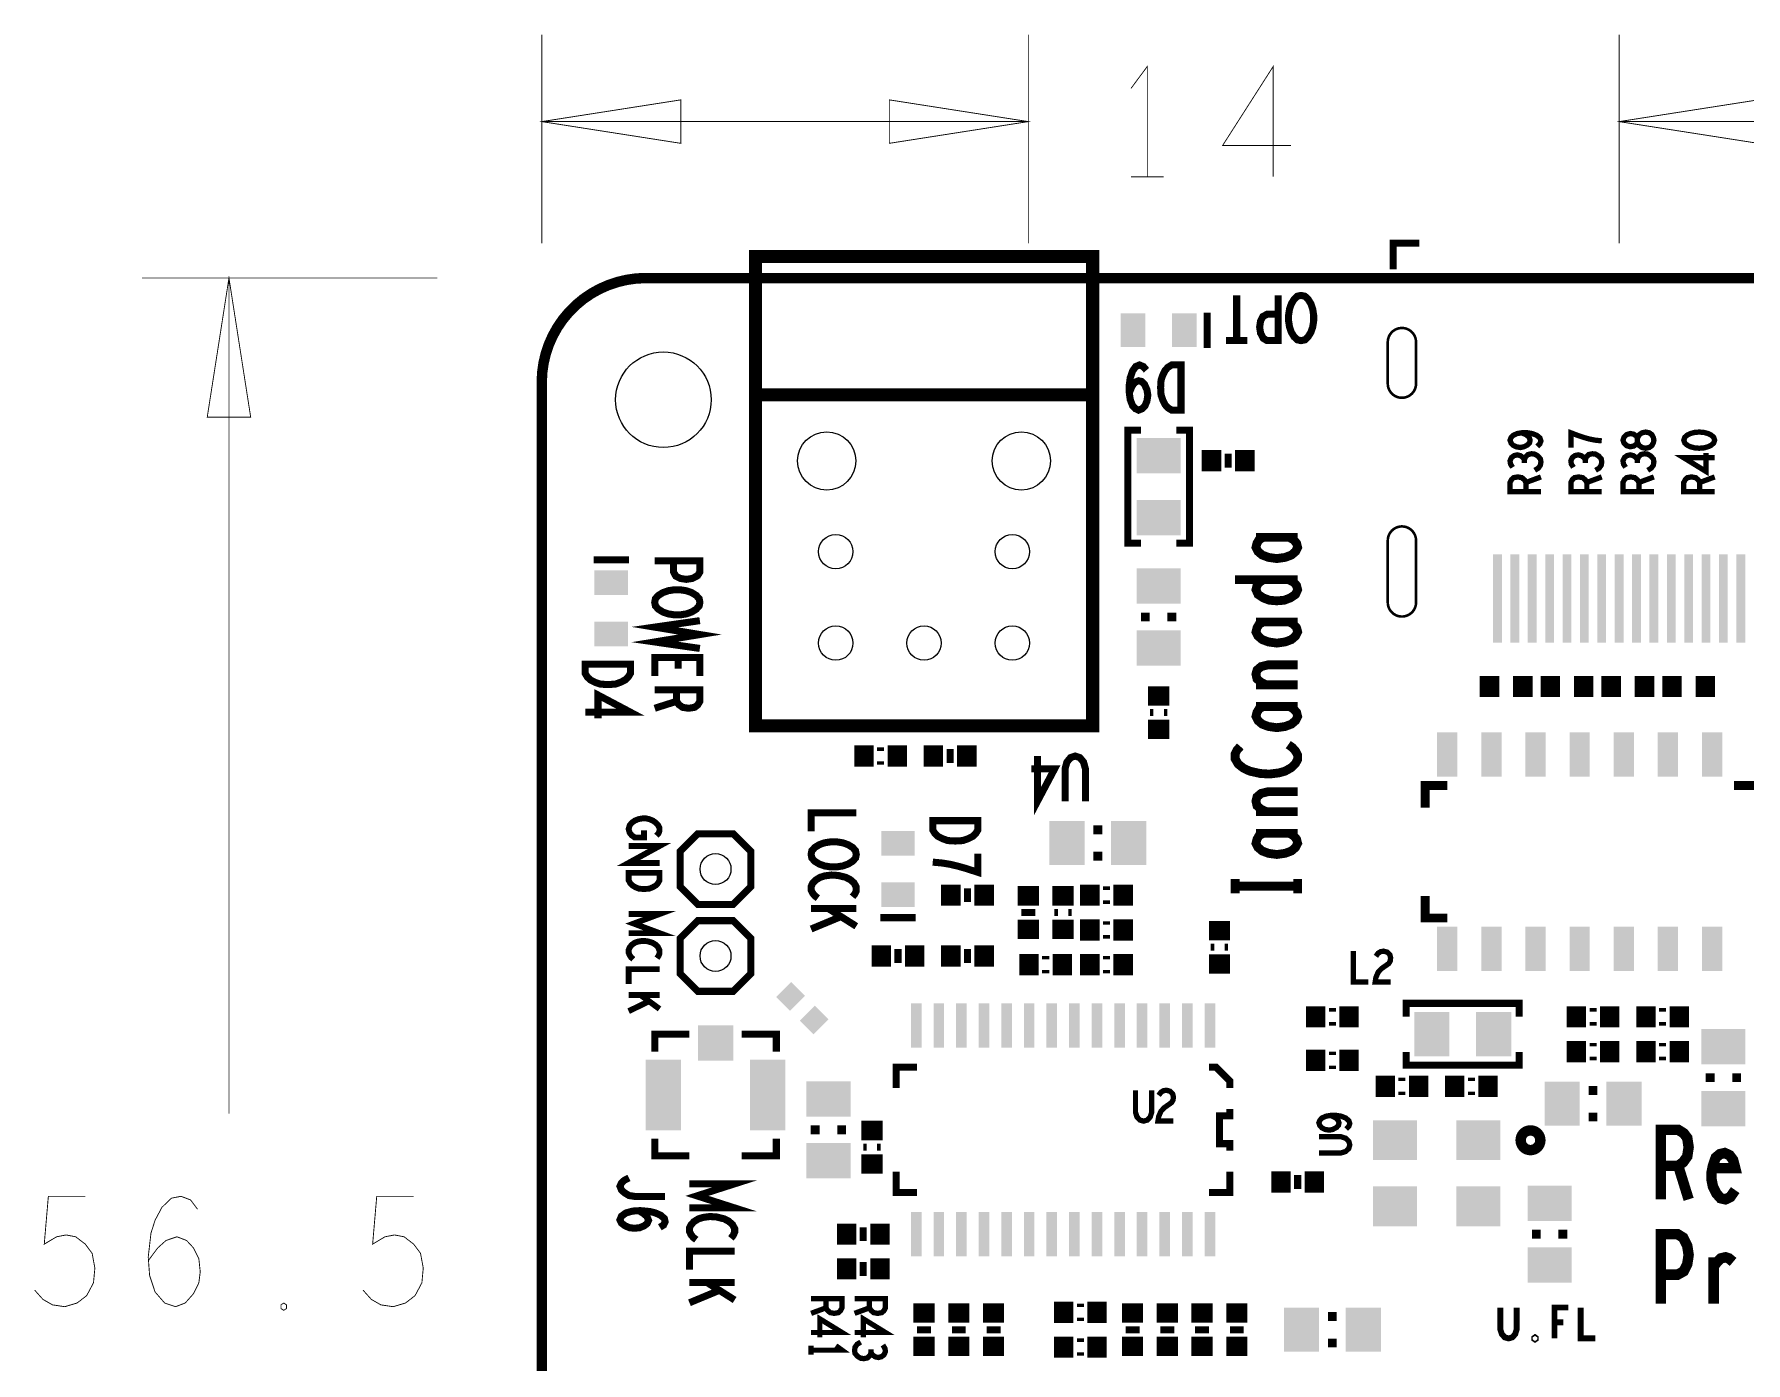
# Model space of a CAD drawing. Extents: x -15 to 76, y -68 to 64.
# Drawn here: x -14.6 to 34.64, y 25.3 to 63.51 of the extents above; entities that cross this region are included whole.
import ezdxf

# ---------------------------------------------------------------- set-up
doc = ezdxf.new("R2010")
doc.units = 0
doc.layers.get('0').update_dxf_attribs({"linetype": 'CONTINUOUS'})
for name, color, linetype in [('BOARD_ART', 7, 'CONTINUOUS'), ('DIMENSION_ART', 2, 'CONTINUOUS'), ('PASTETOP_ART', 4, 'CONTINUOUS'), ('RECEIVERPIPROII-1-2_DRL', 5, 'CONTINUOUS'), ('RECEIVERPIPROII_ROU', 10, 'CONTINUOUS'), ('SILK_TOP_ART', 9, 'CONTINUOUS')]:
    doc.layers.add(name, color=color, linetype=linetype)

# ---------------------------------------------------------------- blocks, each defined once
blk = doc.blocks.new('RECTANGLE_64')
blk.add_solid([(0.508, 1.016), (0.508, -1.016), (-0.508, 1.016), (-0.508, -1.016)])
blk = doc.blocks.new('RECTANGLE_65')
blk.add_solid([(0.508, 0.635), (0.508, -0.635), (-0.508, 0.635), (-0.508, -0.635)])
blk = doc.blocks.new('SQUARE_16')
blk.add_solid([(0.508, 0.508), (0.508, -0.508), (-0.508, 0.508), (-0.508, -0.508)])
blk = doc.blocks.new('CUSTOM_15')
for points in [[(-0.413092, -0.01796), (-0.377172, 0.01796), (0.377172, -0.01796), (0.413092, 0.01796)], [(-0.377172, 0.01796), (0.01796, 0.413092), (0.413092, 0.01796), (0.01796, 0.413092)], [(-0.01796, -0.413092), (-0.413092, -0.01796), (-0.01796, -0.413092), (0.377172, -0.01796)]]:
    blk.add_solid(points)
blk = doc.blocks.new('RECTANGLE_26')
blk.add_solid([(0.3556, 0.4826), (0.3556, -0.4826), (-0.3556, 0.4826), (-0.3556, -0.4826)])
blk = doc.blocks.new('RECTANGLE_70')
blk.add_solid([(0.4826, 0.3556), (0.4826, -0.3556), (-0.4826, 0.3556), (-0.4826, -0.3556)])
blk = doc.blocks.new('RECTANGLE_21')
blk.add_solid([(0.635, 0.508), (0.635, -0.508), (-0.635, 0.508), (-0.635, -0.508)])
blk = doc.blocks.new('RECTANGLE_12')
blk.add_solid([(0.2794, 0.3048), (0.2794, -0.3048), (-0.2794, 0.3048), (-0.2794, -0.3048)])
blk = doc.blocks.new('RECTANGLE_66')
blk.add_solid([(0.635, 0.5715), (0.635, -0.5715), (-0.635, 0.5715), (-0.635, -0.5715)])
blk = doc.blocks.new('RECTANGLE_11')
blk.add_solid([(0.3048, 0.2794), (0.3048, -0.2794), (-0.3048, 0.2794), (-0.3048, -0.2794)])
blk = doc.blocks.new('RECTANGLE_63')
blk.add_solid([(0.2921, 0.635), (0.2921, -0.635), (-0.2921, 0.635), (-0.2921, -0.635)])
blk = doc.blocks.new('RECTANGLE_62')
blk.add_solid([(0.1524, 0.635), (0.1524, -0.635), (-0.1524, 0.635), (-0.1524, -0.635)])
blk = doc.blocks.new('RECTANGLE_59')
blk.add_solid([(0.127, 1.27), (0.127, -1.27), (-0.127, 1.27), (-0.127, -1.27)])
blk = doc.blocks.new('ROUND_110')
blk.add_circle((0, 0), 0.445)
blk = doc.blocks.new('ROUND_111')
blk.add_circle((0, 0), 0.495)
blk = doc.blocks.new('ROUND_19')
blk.add_circle((0, 0), 0.838)
blk = doc.blocks.new('ROUND_10')
blk.add_circle((0, 0), 1.375)

msp = doc.modelspace()

# ---------------------------------------------------------------- linework, layer by layer
at = {"layer": 'BOARD_ART', "const_width": 0.3}
msp.add_lwpolyline([(3, 56.5, 0.4142136), (0, 53.5)], format="xyb", dxfattribs=at)
for points in [[(62, 56.5), (3, 56.5)], [(0, 53.5), (0, 49.25)], [(0, 49.25), (0, 8)]]:
    msp.add_lwpolyline(points, dxfattribs=at)
at = {"layer": 'DIMENSION_ART', "const_width": 0.0254}
for points in [[(0, 57.5), (0, 63.5)], [(14, 57.5), (14, 63.5)], [(31, 57.5), (31, 63.5)], [(17.4252, 59.4125), (17.4252, 62.5875), (16.9528, 61.9525)], [(21.0472, 59.4125), (21.0472, 62.5875), (19.5905, 60.3121), (21.5591, 60.3121)], [(4, 61.625), (0, 61), (4, 60.375), (4, 61.625)], [(10, 60.375), (14, 61), (10, 61.625), (10, 60.375)], [(35, 61.625), (31, 61), (35, 60.375), (35, 61.625)], [(14, 61), (0, 61)], [(13.8629, 61), (14, 61)], [(42.8629, 61), (31, 61)], [(16.9528, 59.4125), (17.8976, 59.4125)], [(-3, 56.5), (-11.5, 56.5)], [(-8.375, 52.5), (-9, 56.5), (-9.625, 52.5), (-8.375, 52.5)], [(-9, 32.4687), (-9, 56.5)], [(-14.5905, 27.3886), (-14.3544, 27.1241), (-14.0788, 26.9654), (-13.7244, 26.9125), (-13.37, 27.0183), (-13.0945, 27.2299), (-12.8976, 27.6004), (-12.8583, 28.0237), (-12.937, 28.447), (-13.1339, 28.7117), (-13.4095, 28.9233), (-13.685, 28.9762), (-13.9606, 28.9233), (-14.3149, 28.7117), (-14.1968, 30.0875), (-13.1339, 30.0875)], [(-11.3229, 28.2353), (-11.0472, 28.6059), (-10.811, 28.8175), (-10.496, 28.9233), (-10.2204, 28.8175), (-10.0236, 28.6059), (-9.8661, 28.2883), (-9.8267, 27.9179), (-9.8661, 27.6004), (-10.0236, 27.2828), (-10.2599, 27.0183), (-10.5354, 26.9125), (-10.8504, 27.0183), (-11.126, 27.3357), (-11.2835, 27.8121), (-11.3229, 28.3412), (-11.2441, 29.0291), (-11.126, 29.3996), (-10.9292, 29.77), (-10.6536, 30.0346), (-10.378, 30.0875), (-10.1024, 29.9817), (-9.9055, 29.7171)], [(-5.1417, 27.3886), (-4.9056, 27.1241), (-4.63, 26.9654), (-4.2756, 26.9125), (-3.9212, 27.0183), (-3.6457, 27.2299), (-3.4488, 27.6004), (-3.4095, 28.0237), (-3.4882, 28.447), (-3.6851, 28.7117), (-3.9607, 28.9233), (-4.2362, 28.9762), (-4.5118, 28.9233), (-4.8661, 28.7117), (-4.748, 30.0875), (-3.6851, 30.0875)], [(-7.4252, 26.8067), (-7.504, 26.8596), (-7.504, 26.9654), (-7.4252, 27.0183), (-7.3464, 26.9654), (-7.3464, 26.8596), (-7.4252, 26.8067)]]:
    msp.add_lwpolyline(points, dxfattribs=at)
at = {"layer": 'RECEIVERPIPROII_ROU', "const_width": 0.075}
for points in [[(25.1568, 54.6569, 1), (24.343, 54.6569)], [(24.343, 53.4629, 1), (25.1568, 53.4629)], [(25.1568, 48.9489, 1), (24.343, 48.9489)], [(24.343, 47.1709, 1), (25.1568, 47.1709)]]:
    msp.add_lwpolyline(points, format="xyb", dxfattribs=at)
for points in [[(24.343, 54.6569), (24.343, 53.4629)], [(25.1568, 53.4629), (25.1568, 54.6569)], [(24.343, 48.9489), (24.343, 47.1709)], [(25.1568, 47.1709), (25.1568, 48.9489)]]:
    msp.add_lwpolyline(points, dxfattribs=at)
at = {"layer": 'SILK_TOP_ART'}
for points, const_width in [([(6.15, 57.12), (6.15, 43.62), (15.85, 43.62), (15.85, 57.12), (6.15, 57.12)], 0.381), ([(24.5, 56.75), (24.5, 57.5), (25.25, 57.5)], 0.2032), ([(19.996, 54.7), (19.996, 56)], 0.2032), ([(21.1897, 56), (21.1897, 54.7), (20.8697, 54.7), (20.763, 54.765), (20.683, 54.9167), (20.6563, 55.09), (20.683, 55.2633), (20.7497, 55.3933), (20.8697, 55.4584), (21.1897, 55.4584)], 0.2032), ([(21.85, 56), (21.9567, 55.9783), (22.05, 55.8917), (22.13, 55.7617), (22.1833, 55.61), (22.21, 55.4367), (22.21, 55.2633), (22.1833, 55.09), (22.13, 54.9383), (22.05, 54.8083), (21.9567, 54.7217), (21.85, 54.7), (21.7433, 54.7217), (21.65, 54.8083), (21.57, 54.9383), (21.5167, 55.09), (21.49, 55.2633), (21.49, 55.4367), (21.5167, 55.61), (21.57, 55.7617), (21.65, 55.8917), (21.7433, 55.9783), (21.85, 56)], 0.2032), ([(19.147, 55.508), (19.147, 54.492)], 0.2032), ([(20.3027, 54.7), (19.6893, 54.7)], 0.2032), ([(17.3997, 53.8484), (17.3063, 53.9567), (17.1997, 54), (17.093, 53.9567), (16.9997, 53.8267), (16.933, 53.6317), (16.9063, 53.4367), (16.9063, 53.1983), (16.933, 53.0033), (16.9997, 52.83), (17.0797, 52.7433), (17.173, 52.7), (17.2797, 52.7433), (17.3597, 52.83), (17.413, 52.96), (17.4397, 53.1334), (17.413, 53.285), (17.3463, 53.4367), (17.2663, 53.5234), (17.173, 53.545), (17.0663, 53.5017), (16.9863, 53.3933), (16.9063, 53.1983)], 0.2032), ([(18.3933, 54), (18.3933, 52.7), (18.1267, 52.7), (18.02, 52.765), (17.94, 52.8517), (17.8733, 52.9816), (17.82, 53.1334), (17.8067, 53.35), (17.82, 53.5667), (17.8733, 53.7184), (17.94, 53.8484), (18.02, 53.935), (18.1267, 54), (18.3933, 54)], 0.2032), ([(6.15, 53.14), (15.85, 53.14)], 0.381), ([(17.242, 48.8744), (16.861, 48.8744), (16.861, 52.1256), (17.242, 52.1256)], 0.2032), ([(18.258, 52.1256), (18.639, 52.1256), (18.639, 48.8744), (18.258, 48.8744)], 0.2032), ([(28.6463, 51.6576), (28.7204, 51.7317), (28.75, 51.8163), (28.7204, 51.901), (28.6315, 51.9751), (28.4981, 52.028), (28.3648, 52.0492), (28.2018, 52.0492), (28.0684, 52.028), (27.9499, 51.9751), (27.8906, 51.9116), (27.861, 51.8375), (27.8906, 51.7528), (27.9499, 51.6893), (28.0388, 51.647), (28.1574, 51.6258), (28.261, 51.647), (28.3648, 51.6999), (28.424, 51.7634), (28.4389, 51.8375), (28.4092, 51.9222), (28.3351, 51.9857), (28.2018, 52.0492)], 0.1524), ([(30.5, 51.8163), (30.3074, 51.8375), (30.1444, 51.8693), (29.9962, 51.9116), (29.8333, 51.9645), (29.611, 52.0492), (29.611, 51.6258)], 0.1524), ([(32, 51.8375), (31.9852, 51.9116), (31.9407, 51.9962), (31.8667, 52.0492), (31.7629, 52.0703), (31.6592, 52.0492), (31.5703, 51.9857), (31.5259, 51.8904), (31.5259, 51.7846), (31.4962, 51.7211), (31.4222, 51.6682), (31.3184, 51.647), (31.2147, 51.6788), (31.1406, 51.7528), (31.111, 51.8375), (31.1406, 51.9222), (31.2147, 51.9962), (31.3184, 52.028), (31.4222, 52.0068), (31.4962, 51.9539), (31.5259, 51.8904), (31.5259, 51.7846), (31.5703, 51.6893), (31.6592, 51.6258), (31.7629, 51.6047), (31.8667, 51.6258), (31.9407, 51.6788), (31.9852, 51.7634), (32, 51.8375)], 0.1524), ([(32.861, 51.8375), (32.8906, 51.7528), (32.9647, 51.6893), (33.0536, 51.647), (33.1722, 51.6152), (33.3055, 51.6047), (33.4389, 51.6152), (33.5574, 51.647), (33.6463, 51.6893), (33.7204, 51.7528), (33.75, 51.8375), (33.7204, 51.9222), (33.6463, 51.9857), (33.5574, 52.028), (33.4389, 52.0598), (33.3055, 52.0703), (33.1722, 52.0598), (33.0536, 52.028), (32.9647, 51.9857), (32.8906, 51.9222), (32.861, 51.8375)], 0.1524), ([(19.75, 51.45), (19.75, 51.05)], 0.2032), ([(28.2759, 51.2766), (28.2314, 51.3401), (28.1574, 51.393), (28.0684, 51.4142), (27.9795, 51.393), (27.9055, 51.3401), (27.861, 51.2448), (27.8758, 51.1496), (27.9351, 51.0543)], 0.1524), ([(28.5722, 50.9697), (28.6759, 51.0332), (28.7352, 51.1178), (28.75, 51.2131), (28.7352, 51.2978), (28.6611, 51.3824), (28.5722, 51.4353), (28.4833, 51.4459), (28.3796, 51.4248), (28.3055, 51.3507), (28.2759, 51.2766), (28.2759, 51.1813)], 0.1524), ([(30.0259, 51.2766), (29.9814, 51.3401), (29.9074, 51.393), (29.8184, 51.4142), (29.7295, 51.393), (29.6555, 51.3401), (29.611, 51.2448), (29.6258, 51.1496), (29.6851, 51.0543)], 0.1524), ([(30.3222, 50.9697), (30.4259, 51.0332), (30.4852, 51.1178), (30.5, 51.2131), (30.4852, 51.2978), (30.4111, 51.3824), (30.3222, 51.4353), (30.2333, 51.4459), (30.1296, 51.4248), (30.0555, 51.3507), (30.0259, 51.2766), (30.0259, 51.1813)], 0.1524), ([(31.5259, 51.2766), (31.4814, 51.3401), (31.4074, 51.393), (31.3184, 51.4142), (31.2295, 51.393), (31.1555, 51.3401), (31.111, 51.2448), (31.1258, 51.1496), (31.1851, 51.0543)], 0.1524), ([(31.8222, 50.9697), (31.9259, 51.0332), (31.9852, 51.1178), (32, 51.2131), (31.9852, 51.2978), (31.9111, 51.3824), (31.8222, 51.4353), (31.7333, 51.4459), (31.6296, 51.4248), (31.5555, 51.3507), (31.5259, 51.2766), (31.5259, 51.1813)], 0.1524), ([(33.75, 51.3295), (32.861, 51.3295), (33.4981, 50.9379), (33.4981, 51.4671)], 0.1524), ([(28.75, 50.3558), (27.861, 50.3558), (27.861, 50.6204), (27.9055, 50.7051), (27.9647, 50.758), (28.0833, 50.7792), (28.2018, 50.758), (28.2759, 50.6945), (28.3203, 50.6204), (28.3203, 50.3558)], 0.1524), ([(28.3203, 50.6204), (28.75, 50.7792)], 0.1524), ([(30.5, 50.3558), (29.611, 50.3558), (29.611, 50.6204), (29.6555, 50.7051), (29.7147, 50.758), (29.8333, 50.7792), (29.9518, 50.758), (30.0259, 50.6945), (30.0703, 50.6204), (30.0703, 50.3558)], 0.1524), ([(30.0703, 50.6204), (30.5, 50.7792)], 0.1524), ([(32, 50.3558), (31.111, 50.3558), (31.111, 50.6204), (31.1555, 50.7051), (31.2147, 50.758), (31.3333, 50.7792), (31.4518, 50.758), (31.5259, 50.6945), (31.5703, 50.6204), (31.5703, 50.3558)], 0.1524), ([(31.5703, 50.6204), (32, 50.7792)], 0.1524), ([(33.75, 50.3558), (32.861, 50.3558), (32.861, 50.6204), (32.9055, 50.7051), (32.9647, 50.758), (33.0833, 50.7792), (33.2018, 50.758), (33.2759, 50.6945), (33.3203, 50.6204), (33.3203, 50.3558)], 0.1524), ([(33.3203, 50.6204), (33.75, 50.7792)], 0.1524), ([(20.76, 49.0408), (20.64, 48.9731), (20.58, 48.8715), (20.55, 48.7529), (20.61, 48.6344), (20.73, 48.5328), (20.91, 48.465), (21.15, 48.4312), (21.39, 48.465), (21.57, 48.5328), (21.69, 48.6344), (21.75, 48.7529), (21.72, 48.8715), (21.63, 48.9731), (21.5101, 49.0408)], 0.254), ([(21.75, 49.0408), (20.55, 49.0408)], 0.254), ([(1.492, 48.397), (2.508, 48.397)], 0.2032), ([(3.25, 48.3667), (4.55, 48.3667), (4.55, 48.0467), (4.485, 47.94), (4.3333, 47.86), (4.16, 47.8333), (3.9867, 47.86), (3.8567, 47.9267), (3.7916, 48.0467), (3.7916, 48.3667)], 0.2032), ([(19.95, 47.8248), (21.75, 47.8248)], 0.254), ([(21.4801, 47.8248), (21.63, 47.7571), (21.72, 47.6555), (21.75, 47.5369), (21.69, 47.4015), (21.54, 47.2999), (21.36, 47.2321), (21.15, 47.2152), (20.94, 47.2321), (20.76, 47.2999), (20.61, 47.4015), (20.55, 47.5369), (20.58, 47.6555), (20.64, 47.7401), (20.76, 47.8248)], 0.254), ([(3.25, 47.173), (3.2717, 47.2797), (3.3583, 47.373), (3.4883, 47.453), (3.64, 47.5063), (3.8133, 47.533), (3.9867, 47.533), (4.16, 47.5063), (4.3117, 47.453), (4.4417, 47.373), (4.5283, 47.2797), (4.55, 47.173), (4.5283, 47.0663), (4.4417, 46.973), (4.3117, 46.893), (4.16, 46.8397), (3.9867, 46.813), (3.8133, 46.813), (3.64, 46.8397), (3.4883, 46.893), (3.3583, 46.973), (3.2717, 47.0663), (3.25, 47.173)], 0.2032), ([(17.242, 46.75), (17.496, 46.75)], 0.254), ([(18.004, 46.75), (18.258, 46.75)], 0.254), ([(4.55, 46.646), (3.25, 46.4593), (4.55, 46.246), (3.25, 46.0327), (4.55, 45.846)], 0.2032), ([(20.76, 46.6088), (20.64, 46.5411), (20.58, 46.4395), (20.55, 46.3209), (20.61, 46.2024), (20.73, 46.1008), (20.91, 46.033), (21.15, 45.9992), (21.39, 46.033), (21.57, 46.1008), (21.69, 46.2024), (21.75, 46.3209), (21.72, 46.4395), (21.63, 46.5411), (21.5101, 46.6088)], 0.254), ([(21.75, 46.6088), (20.55, 46.6088)], 0.254), ([(1.25, 45.3933), (2.55, 45.3933), (2.55, 45.1267), (2.485, 45.02), (2.3983, 44.94), (2.2684, 44.8733), (2.1166, 44.82), (1.9, 44.8067), (1.6833, 44.82), (1.5316, 44.8733), (1.4016, 44.94), (1.315, 45.02), (1.25, 45.1267), (1.25, 45.3933)], 0.2032), ([(3.25, 45.0523), (3.25, 45.5857), (4.55, 45.5857), (4.55, 45.0523)], 0.2032), ([(3.9217, 45.2657), (3.9217, 45.5857)], 0.2032), ([(20.85, 44.8001), (20.7, 44.8679), (20.58, 44.9695), (20.55, 45.1049), (20.58, 45.2235), (20.7, 45.3251), (20.91, 45.3759), (21.75, 45.3759)], 0.254), ([(21.75, 44.8001), (20.55, 44.8001)], 0.254), ([(1.25, 44.013), (2.55, 44.013), (1.6183, 44.5063), (1.6183, 43.8397)], 0.2032), ([(3.25, 44.6587), (4.55, 44.6587), (4.55, 44.3253), (4.485, 44.2187), (4.3983, 44.152), (4.225, 44.1253), (4.0517, 44.152), (3.9433, 44.232), (3.8783, 44.3253), (3.8783, 44.6587)], 0.2032), ([(3.8783, 44.3253), (3.25, 44.1253)], 0.2032), ([(17.6, 44), (17.5, 44)], 0.2032), ([(18, 44), (17.9, 44)], 0.2032), ([(20.76, 44.1768), (20.64, 44.1091), (20.58, 44.0075), (20.55, 43.8889), (20.61, 43.7704), (20.73, 43.6688), (20.91, 43.601), (21.15, 43.5672), (21.39, 43.601), (21.57, 43.6688), (21.69, 43.7704), (21.75, 43.8889), (21.72, 44.0075), (21.63, 44.1091), (21.5101, 44.1768)], 0.254), ([(21.75, 44.1768), (20.55, 44.1768)], 0.254), ([(9.75, 43), (9.75, 42.9)], 0.2032), ([(11.75, 42.95), (11.75, 42.55)], 0.2032), ([(14.263, 42.75), (14.263, 41.45), (14.7563, 42.3817), (14.0897, 42.3817)], 0.2032), ([(15.6433, 41.45), (15.6433, 42.3817), (15.59, 42.5767), (15.4833, 42.7067), (15.35, 42.75), (15.2167, 42.7067), (15.11, 42.5767), (15.0567, 42.3817), (15.0567, 41.45)], 0.2032), ([(20.1, 43.0285), (20.01, 42.9269), (19.95, 42.8084), (19.95, 42.6729), (20.04, 42.5205), (20.19, 42.402), (20.37, 42.3173), (20.67, 42.2496), (20.94, 42.2326), (21.21, 42.2665), (21.39, 42.3173), (21.57, 42.4189), (21.69, 42.5375), (21.75, 42.656), (21.75, 42.7745), (21.69, 42.8931), (21.6, 42.9947), (21.4801, 43.0794)], 0.254), ([(9.75, 42.6), (9.75, 42.5)], 0.2032), ([(25.42, 41.27), (25.42, 41.905), (26.055, 41.905)], 0.254), ([(34.31, 41.905), (34.945, 41.905), (35.58, 41.27), (35.58, 40.635)], 0.254), ([(20.85, 41.1521), (20.7, 41.2199), (20.58, 41.3215), (20.55, 41.4569), (20.58, 41.5755), (20.7, 41.6771), (20.91, 41.7279), (21.75, 41.7279)], 0.254), ([(2.9445, 40.619), (2.9445, 40.4073), (2.6778, 40.4073), (2.5889, 40.4708), (2.5296, 40.5449), (2.5, 40.6507), (2.5296, 40.7566), (2.5889, 40.8307), (2.6778, 40.8942), (2.7815, 40.9365), (2.9, 40.9577), (3.0038, 40.9577), (3.0926, 40.9365), (3.1964, 40.8942), (3.2853, 40.8307), (3.3445, 40.7672), (3.389, 40.6825), (3.389, 40.6084), (3.3594, 40.5238), (3.3001, 40.4602)], 0.17), ([(9.05, 41.1167), (7.75, 41.1167), (7.75, 40.5833)], 0.2032), ([(11.25, 40.8933), (12.55, 40.8933), (12.55, 40.6267), (12.485, 40.52), (12.3983, 40.44), (12.2684, 40.3733), (12.1166, 40.32), (11.9, 40.3067), (11.6833, 40.32), (11.5316, 40.3733), (11.4016, 40.44), (11.315, 40.52), (11.25, 40.6267), (11.25, 40.8933)], 0.2032), ([(16, 40.504), (16, 40.758)], 0.254), ([(21.75, 41.1521), (20.55, 41.1521)], 0.254), ([(3.984, 40.008), (3.984, 38.992), (4.492, 38.484), (5.508, 38.484), (6.016, 38.992), (6.016, 40.008), (5.508, 40.516), (4.492, 40.516), (3.984, 40.008)], 0.2032), ([(7.75, 39.923), (7.7717, 40.0297), (7.8583, 40.123), (7.9883, 40.203), (8.14, 40.2563), (8.3133, 40.283), (8.4867, 40.283), (8.66, 40.2563), (8.8117, 40.203), (8.9417, 40.123), (9.0283, 40.0297), (9.05, 39.923), (9.0283, 39.8163), (8.9417, 39.723), (8.8117, 39.643), (8.66, 39.5897), (8.4867, 39.563), (8.3133, 39.563), (8.14, 39.5897), (7.9883, 39.643), (7.8583, 39.723), (7.7717, 39.8163), (7.75, 39.923)], 0.2032), ([(20.76, 40.5288), (20.64, 40.4611), (20.58, 40.3595), (20.55, 40.2409), (20.61, 40.1224), (20.73, 40.0208), (20.91, 39.953), (21.15, 39.9192), (21.39, 39.953), (21.57, 40.0208), (21.69, 40.1224), (21.75, 40.2409), (21.72, 40.3595), (21.63, 40.4611), (21.5101, 40.5288)], 0.254), ([(21.75, 40.5288), (20.55, 40.5288)], 0.254), ([(2.5, 40.1639), (3.389, 40.1639), (2.5, 39.6771), (3.389, 39.6771)], 0.17), ([(11.25, 39.6997), (11.5316, 39.673), (11.77, 39.633), (11.9867, 39.5797), (12.225, 39.513), (12.55, 39.4063), (12.55, 39.9397)], 0.2032), ([(16, 39.742), (16, 39.996)], 0.254), ([(2.5, 39.3913), (3.389, 39.3913), (3.389, 39.1797), (3.3445, 39.095), (3.2853, 39.0315), (3.1964, 38.9786), (3.0926, 38.9362), (2.9445, 38.9257), (2.7963, 38.9362), (2.6926, 38.9786), (2.6037, 39.0315), (2.5444, 39.095), (2.5, 39.1797), (2.5, 39.3913)], 0.17), ([(8.9417, 38.7027), (9.0067, 38.7827), (9.05, 38.876), (9.05, 38.9827), (8.985, 39.1027), (8.8767, 39.196), (8.7467, 39.2627), (8.53, 39.316), (8.335, 39.3293), (8.14, 39.3027), (8.01, 39.2627), (7.88, 39.1827), (7.7933, 39.0893), (7.75, 38.996), (7.75, 38.9027), (7.7933, 38.8093), (7.8583, 38.7293), (7.945, 38.6627)], 0.2032), ([(12.25, 38.55), (12.25, 38.95)], 0.2032), ([(16.25, 39), (16.25, 38.9)], 0.2032), ([(19.95, 38.8048), (19.95, 39.2112)], 0.254), ([(19.95, 39.008), (21.75, 39.008)], 0.254), ([(21.75, 38.8048), (21.75, 39.2112)], 0.254), ([(7.75, 38.3623), (9.05, 38.3623)], 0.2032), ([(9.05, 37.8557), (8.2483, 38.3623)], 0.2032), ([(16.25, 38.6), (16.25, 38.5)], 0.2032), ([(26.055, 38.095), (25.42, 38.095), (25.42, 38.73)], 0.254), ([(2.5, 38.2077), (3.389, 38.2077), (2.6482, 37.9325), (3.389, 37.6573), (2.5, 37.6573)], 0.17), ([(3.984, 37.508), (3.984, 36.492), (4.492, 35.984), (5.508, 35.984), (6.016, 36.492), (6.016, 37.508), (5.508, 38.016), (4.492, 38.016), (3.984, 37.508)], 0.2032), ([(7.75, 37.7757), (8.6166, 38.1357)], 0.2032), ([(10.758, 38.103), (9.742, 38.103)], 0.2032), ([(13.8, 38.25), (14.2, 38.25)], 0.2032), ([(14.85, 38.25), (14.75, 38.25)], 0.2032), ([(15.25, 38.25), (15.15, 38.25)], 0.2032), ([(16.25, 38), (16.25, 37.9)], 0.2032), ([(3.3149, 36.9377), (3.3594, 37.0012), (3.389, 37.0752), (3.389, 37.1599), (3.3445, 37.2552), (3.2705, 37.3292), (3.1816, 37.3822), (3.0334, 37.4245), (2.9, 37.4351), (2.7667, 37.4139), (2.6778, 37.3822), (2.5889, 37.3187), (2.5296, 37.2446), (2.5, 37.1705), (2.5, 37.0964), (2.5296, 37.0223), (2.5741, 36.9588), (2.6333, 36.9059)], 0.17), ([(16.25, 37.6), (16.25, 37.5)], 0.2032), ([(10.25, 36.8), (10.25, 37.2)], 0.2032), ([(12.25, 37.2), (12.25, 36.8)], 0.2032), ([(14.5, 37), (14.5, 36.9)], 0.2032), ([(16.25, 36.9), (16.25, 37)], 0.2032), ([(19.35, 37.25), (19.25, 37.25)], 0.2032), ([(19.75, 37.25), (19.65, 37.25)], 0.2032), ([(23.3558, 37.139), (23.3558, 36.25), (23.7792, 36.25)], 0.1524), ([(24.0014, 36.9908), (24.0649, 37.0797), (24.139, 37.1242), (24.2237, 37.139), (24.3295, 37.1094), (24.4036, 37.0353), (24.4248, 36.9464), (24.4142, 36.8575), (24.3718, 36.7834), (24.1602, 36.6352), (24.0649, 36.5315), (24.0014, 36.3833), (23.9802, 36.25), (24.4248, 36.25)], 0.1524), ([(3.389, 36.6202), (2.5, 36.6202), (2.5, 36.1968)], 0.17), ([(14.5, 36.6), (14.5, 36.5)], 0.2032), ([(16.25, 36.5), (16.25, 36.6)], 0.2032), ([(2.5, 35.8793), (3.389, 35.8793)], 0.17), ([(3.389, 35.4772), (2.8408, 35.8793)], 0.17), ([(2.5, 35.4137), (3.0926, 35.6994)], 0.17), ([(22.75, 35.4), (22.75, 35.5)], 0.2032), ([(24.8744, 35.258), (24.8744, 35.639), (28.1256, 35.639), (28.1256, 35.258)], 0.2032), ([(30.25, 35.4), (30.25, 35.5)], 0.2032), ([(32.25, 35.5), (32.25, 35.4)], 0.2032), ([(22.75, 35), (22.75, 35.1)], 0.2032), ([(30.25, 35), (30.25, 35.1)], 0.2032), ([(32.25, 35.1), (32.25, 35)], 0.2032), ([(4.25, 34.75), (3.25, 34.75), (3.25, 34.25)], 0.2032), ([(5.75, 34.75), (6.75, 34.75), (6.75, 34.25)], 0.2032), ([(30.25, 34.4), (30.25, 34.5)], 0.2032), ([(32.25, 34.5), (32.25, 34.4)], 0.2032), ([(22.75, 34.15), (22.75, 34.25)], 0.2032), ([(28.1256, 34.242), (28.1256, 33.861), (24.8744, 33.861), (24.8744, 34.242)], 0.2032), ([(30.25, 34), (30.25, 34.1)], 0.2032), ([(32.25, 34.1), (32.25, 34)], 0.2032), ([(10.8, 33.8), (10.2, 33.8), (10.2, 33.2)], 0.205), ([(19.8, 33.2), (19.8, 33.4), (19.4, 33.8), (19.2, 33.8)], 0.205), ([(22.75, 33.75), (22.75, 33.85)], 0.2032), ([(24.75, 33.4), (24.75, 33.5)], 0.2032), ([(26.75, 33.5), (26.75, 33.4)], 0.2032), ([(33.492, 33.5), (33.746, 33.5)], 0.254), ([(34.254, 33.5), (34.508, 33.5)], 0.254), ([(17.0847, 33.139), (17.0847, 32.5019), (17.127, 32.3685), (17.2117, 32.2796), (17.3175, 32.25), (17.4233, 32.2796), (17.508, 32.3685), (17.5503, 32.5019), (17.5503, 33.139)], 0.1524), ([(17.7514, 32.9908), (17.8149, 33.0797), (17.889, 33.1242), (17.9737, 33.139), (18.0795, 33.1094), (18.1536, 33.0353), (18.1748, 32.9464), (18.1642, 32.8575), (18.1218, 32.7834), (17.9102, 32.6352), (17.8149, 32.5315), (17.7514, 32.3833), (17.7302, 32.25), (18.1748, 32.25)], 0.1524), ([(24.75, 33), (24.75, 33.1)], 0.2032), ([(26.75, 33.1), (26.75, 33)], 0.2032), ([(30.25, 33.004), (30.25, 33.258)], 0.254), ([(19.8, 32.6), (19.8, 32.4), (19.5, 32.4), (19.5, 31.6), (19.8, 31.6), (19.8, 31.4)], 0.205), ([(30.25, 32.242), (30.25, 32.496)], 0.254), ([(7.742, 32), (7.996, 32)], 0.254), ([(8.504, 32), (8.758, 32)], 0.254), ([(23.1463, 32.0226), (23.2204, 32.0967), (23.25, 32.1813), (23.2204, 32.266), (23.1315, 32.3401), (22.9981, 32.393), (22.8648, 32.4142), (22.7018, 32.4142), (22.5684, 32.393), (22.4499, 32.3401), (22.3906, 32.2766), (22.361, 32.2025), (22.3906, 32.1178), (22.4499, 32.0543), (22.5388, 32.012), (22.6574, 31.9908), (22.761, 32.012), (22.8648, 32.0649), (22.924, 32.1284), (22.9389, 32.2025), (22.9092, 32.2872), (22.8351, 32.3507), (22.7018, 32.4142)], 0.1524), ([(32.2, 30), (32.2, 32), (32.7, 32), (32.86, 31.9), (32.96, 31.7667), (33, 31.5), (32.96, 31.2333), (32.84, 31.0667), (32.7, 30.9666), (32.2, 30.9666)], 0.3), ([(4.25, 31.25), (3.25, 31.25), (3.25, 31.75)], 0.2032), ([(5.75, 31.25), (6.75, 31.25), (6.75, 31.75)], 0.2032), ([(9.25, 31.5), (9.35, 31.5)], 0.2032), ([(9.65, 31.5), (9.75, 31.5)], 0.2032), ([(22.361, 31.3347), (22.9981, 31.3347), (23.1315, 31.377), (23.2204, 31.4617), (23.25, 31.5675), (23.2204, 31.6733), (23.1315, 31.758), (22.9981, 31.8003), (22.361, 31.8003)], 0.1524), ([(32.7, 30.9666), (33, 30)], 0.3), ([(33.7, 30.9), (34.34, 30.9), (34.28, 31.1333), (34.18, 31.2666), (34.04, 31.3333), (33.9, 31.3), (33.78, 31.2), (33.7, 30.9666), (33.66, 30.7666), (33.66, 30.5667), (33.7, 30.3666), (33.8, 30.1666), (33.92, 30.0333), (34.06, 30), (34.2, 30.0667), (34.34, 30.2666)], 0.3), ([(2.51, 30.6167), (2.38, 30.55), (2.2933, 30.47), (2.25, 30.3767), (2.2933, 30.27), (2.38, 30.19), (2.51, 30.11), (2.6833, 30.0833), (3.55, 30.0833)], 0.2032), ([(4.25, 30.4467), (5.55, 30.4467), (4.4667, 30.1), (5.55, 29.7533), (4.25, 29.7533)], 0.2032), ([(10.8, 30.2), (10.2, 30.2), (10.2, 30.8)], 0.205), ([(19.8, 30.8), (19.8, 30.2), (19.2, 30.2)], 0.205), ([(21.75, 30.7), (21.75, 30.3)], 0.2032), ([(2.7916, 29.6763), (2.9433, 29.583), (3.03, 29.503), (3.0733, 29.3963), (3.03, 29.303), (2.9433, 29.2363), (2.8133, 29.183), (2.6617, 29.1697), (2.5316, 29.183), (2.4016, 29.2363), (2.2933, 29.3163), (2.25, 29.4097), (2.2933, 29.5163), (2.4233, 29.6097), (2.6183, 29.663), (2.835, 29.6763), (3.1166, 29.6497), (3.2684, 29.6097), (3.42, 29.543), (3.5283, 29.4497), (3.55, 29.3563), (3.5067, 29.263), (3.3983, 29.1963)], 0.2032), ([(5.4417, 28.8797), (5.5067, 28.9597), (5.55, 29.053), (5.55, 29.1597), (5.485, 29.2797), (5.3767, 29.373), (5.2467, 29.4397), (5.03, 29.493), (4.835, 29.5063), (4.64, 29.4797), (4.51, 29.4397), (4.38, 29.3597), (4.2933, 29.2663), (4.25, 29.173), (4.25, 29.0797), (4.2933, 28.9863), (4.3583, 28.9063), (4.445, 28.8397)], 0.2032), ([(9.25, 28.8), (9.25, 29.2)], 0.2032), ([(28.746, 29), (28.492, 29)], 0.254), ([(29.508, 29), (29.254, 29)], 0.254), ([(32.2, 27), (32.2, 29), (32.68, 29), (32.84, 28.9), (32.96, 28.6667), (33, 28.4), (32.96, 28.1333), (32.86, 27.9333), (32.68, 27.8333), (32.2, 27.8333)], 0.3), ([(5.55, 28.5127), (4.25, 28.5127), (4.25, 27.9793)], 0.2032), ([(9.25, 27.8), (9.25, 28.2)], 0.2032), ([(33.72, 28.0667), (33.82, 28.2), (33.92, 28.3), (34.06, 28.3333), (34.16, 28.3), (34.28, 28.2)], 0.3), ([(33.72, 27), (33.72, 28.3333)], 0.3), ([(4.25, 27.6123), (5.55, 27.6123)], 0.2032), ([(5.55, 27.1057), (4.7483, 27.6123)], 0.2032), ([(4.25, 27.0257), (5.1166, 27.3857)], 0.2032), ([(7.75, 27.1442), (8.639, 27.1442), (8.639, 26.8796), (8.5945, 26.7949), (8.5353, 26.742), (8.4167, 26.7208), (8.2982, 26.742), (8.2241, 26.8055), (8.1797, 26.8796), (8.1797, 27.1442)], 0.1524), ([(9, 27.1442), (9.889, 27.1442), (9.889, 26.8796), (9.8445, 26.7949), (9.7853, 26.742), (9.6667, 26.7208), (9.5482, 26.742), (9.4741, 26.8055), (9.4297, 26.8796), (9.4297, 27.1442)], 0.1524), ([(15.5, 26.9), (15.5, 27)], 0.2032), ([(8.1797, 26.8796), (7.75, 26.7208)], 0.1524), ([(7.75, 26.1705), (8.639, 26.1705), (8.0019, 26.5621), (8.0019, 26.0329)], 0.1524), ([(9.4297, 26.8796), (9, 26.7208)], 0.1524), ([(9, 26.1705), (9.889, 26.1705), (9.2519, 26.5621), (9.2519, 26.0329)], 0.1524), ([(15.5, 26.5), (15.5, 26.6)], 0.2032), ([(22.75, 26.504), (22.75, 26.758)], 0.254), ([(27.5847, 26.889), (27.5847, 26.2519), (27.627, 26.1185), (27.7117, 26.0296), (27.8175, 26), (27.9233, 26.0296), (28.008, 26.1185), (28.0503, 26.2519), (28.0503, 26.889)], 0.17), ([(29.1404, 26), (29.1404, 26.889), (29.5426, 26.889)], 0.17), ([(29.8918, 26.889), (29.8918, 26), (30.3152, 26)], 0.17), ([(11.2, 26.25), (10.8, 26.25)], 0.2032), ([(12.2, 26.25), (11.8, 26.25)], 0.2032), ([(13.2, 26.25), (12.8, 26.25)], 0.2032), ([(15.5, 25.9), (15.5, 26)], 0.2032), ([(16.8, 26.25), (17.2, 26.25)], 0.2032), ([(18.2, 26.25), (17.8, 26.25)], 0.2032), ([(19.2, 26.25), (18.8, 26.25)], 0.2032), ([(20.2, 26.25), (19.8, 26.25)], 0.2032), ([(22.75, 25.742), (22.75, 25.996)], 0.254), ([(28.5795, 25.9704), (28.5583, 25.9852), (28.5583, 26.0148), (28.5795, 26.0296), (28.6007, 26.0148), (28.6007, 25.9852), (28.5795, 25.9704)], 0.17), ([(29.3944, 26.4593), (29.1404, 26.4593)], 0.17), ([(7.75, 25.6625), (8.639, 25.6625), (8.4612, 25.7895)], 0.1524), ([(7.75, 25.7895), (7.75, 25.5355)], 0.1524), ([(9.1778, 25.8953), (9.0741, 25.8318), (9.0148, 25.7472), (9, 25.6519), (9.0148, 25.5672), (9.0889, 25.4826), (9.1778, 25.4297), (9.2667, 25.4191), (9.3704, 25.4402), (9.4445, 25.5143), (9.4741, 25.5884), (9.4741, 25.6837)], 0.1524), ([(9.4741, 25.5884), (9.5186, 25.5249), (9.5926, 25.472), (9.6816, 25.4508), (9.7705, 25.472), (9.8445, 25.5249), (9.889, 25.6202), (9.8742, 25.7154), (9.8149, 25.8107)], 0.1524), ([(15.5, 25.5), (15.5, 25.6)], 0.2032)]:
    msp.add_lwpolyline(points, dxfattribs=dict(at, const_width=const_width))
at = {"layer": 'SILK_TOP_ART', "const_width": 0.3}
for points in [[(28.45, 31.9828, 0.4142136), (28.1672, 31.7)], [(28.7328, 31.7, 0.4142136), (28.45, 31.9828)], [(28.1672, 31.7, 0.4142136), (28.45, 31.4172)], [(28.45, 31.4172, 0.4142136), (28.7328, 31.7)]]:
    msp.add_lwpolyline(points, format="xyb", dxfattribs=at)

# ---------------------------------------------------------------- block references
at = {"layer": 'PASTETOP_ART'}
for name, p in [('RECTANGLE_26', (17.0134, 55)), ('RECTANGLE_26', (18.4866, 55)), ('RECTANGLE_21', (17.75, 51.389)), ('RECTANGLE_12', (19.27, 51.25)), ('RECTANGLE_12', (20.23, 51.25)), ('RECTANGLE_21', (17.75, 49.611)), ('RECTANGLE_59', (27.5, 47.28)), ('RECTANGLE_59', (28, 47.28)), ('RECTANGLE_59', (28.5, 47.28)), ('RECTANGLE_59', (29, 47.28)), ('RECTANGLE_59', (29.5, 47.28)), ('RECTANGLE_59', (30, 47.28)), ('RECTANGLE_59', (30.5, 47.28)), ('RECTANGLE_59', (31, 47.28)), ('RECTANGLE_59', (31.5, 47.28)), ('RECTANGLE_59', (32, 47.28)), ('RECTANGLE_59', (32.5, 47.28)), ('RECTANGLE_59', (33, 47.28)), ('RECTANGLE_59', (33.5, 47.28)), ('RECTANGLE_59', (34, 47.28)), ('RECTANGLE_59', (34.5, 47.28)), ('RECTANGLE_70', (2, 47.7366)), ('RECTANGLE_21', (17.75, 47.639)), ('RECTANGLE_70', (2, 46.2634)), ('RECTANGLE_21', (17.75, 45.861)), ('RECTANGLE_12', (27.27, 44.75)), ('RECTANGLE_12', (28.23, 44.75)), ('RECTANGLE_12', (29.02, 44.75)), ('RECTANGLE_12', (29.98, 44.75)), ('RECTANGLE_12', (30.77, 44.75)), ('RECTANGLE_12', (31.73, 44.75)), ('RECTANGLE_12', (32.52, 44.75)), ('RECTANGLE_12', (33.48, 44.75)), ('RECTANGLE_11', (17.75, 44.48)), ('RECTANGLE_11', (17.75, 43.52)), ('RECTANGLE_63', (26.055, 42.794)), ('RECTANGLE_63', (27.325, 42.794)), ('RECTANGLE_63', (28.595, 42.794)), ('RECTANGLE_63', (29.865, 42.794)), ('RECTANGLE_63', (31.135, 42.794)), ('RECTANGLE_63', (32.405, 42.794)), ('RECTANGLE_63', (33.675, 42.794)), ('RECTANGLE_12', (9.27, 42.75)), ('RECTANGLE_12', (10.23, 42.75)), ('RECTANGLE_12', (11.27, 42.75)), ('RECTANGLE_12', (12.23, 42.75)), ('RECTANGLE_65', (15.111, 40.25)), ('RECTANGLE_65', (16.889, 40.25)), ('RECTANGLE_70', (10.25, 40.2366)), ('RECTANGLE_70', (10.25, 38.7634)), ('RECTANGLE_12', (11.77, 38.75)), ('RECTANGLE_12', (12.73, 38.75)), ('RECTANGLE_11', (14, 38.73)), ('RECTANGLE_11', (15, 38.73)), ('RECTANGLE_12', (15.77, 38.75)), ('RECTANGLE_12', (16.73, 38.75)), ('RECTANGLE_11', (14, 37.77)), ('RECTANGLE_11', (15, 37.77)), ('RECTANGLE_12', (15.77, 37.75)), ('RECTANGLE_12', (16.73, 37.75)), ('RECTANGLE_11', (19.5, 37.73)), ('RECTANGLE_63', (26.055, 37.206)), ('RECTANGLE_63', (27.325, 37.206)), ('RECTANGLE_63', (28.595, 37.206)), ('RECTANGLE_63', (29.865, 37.206)), ('RECTANGLE_63', (31.135, 37.206)), ('RECTANGLE_63', (32.405, 37.206)), ('RECTANGLE_63', (33.675, 37.206)), ('RECTANGLE_12', (9.77, 37)), ('RECTANGLE_12', (10.73, 37)), ('RECTANGLE_12', (11.77, 37)), ('RECTANGLE_12', (12.73, 37)), ('RECTANGLE_12', (14.02, 36.75)), ('RECTANGLE_12', (14.98, 36.75)), ('RECTANGLE_12', (15.77, 36.75)), ('RECTANGLE_12', (16.73, 36.75)), ('RECTANGLE_11', (19.5, 36.77)), ('CUSTOM_15', (7.1606, 35.8394)), ('CUSTOM_15', (7.8394, 35.1606)), ('RECTANGLE_62', (10.775, 35)), ('RECTANGLE_62', (11.425, 35)), ('RECTANGLE_62', (12.075, 35)), ('RECTANGLE_62', (12.725, 35)), ('RECTANGLE_62', (13.375, 35)), ('RECTANGLE_62', (14.025, 35)), ('RECTANGLE_62', (14.675, 35)), ('RECTANGLE_62', (15.325, 35)), ('RECTANGLE_62', (15.975, 35)), ('RECTANGLE_62', (16.625, 35)), ('RECTANGLE_62', (17.275, 35)), ('RECTANGLE_62', (17.925, 35)), ('RECTANGLE_62', (18.575, 35)), ('RECTANGLE_62', (19.225, 35)), ('RECTANGLE_12', (22.27, 35.25)), ('RECTANGLE_12', (23.23, 35.25)), ('RECTANGLE_12', (29.77, 35.25)), ('RECTANGLE_12', (30.73, 35.25)), ('RECTANGLE_12', (31.77, 35.25)), ('RECTANGLE_12', (32.73, 35.25)), ('SQUARE_16', (5, 34.5)), ('RECTANGLE_65', (25.611, 34.75)), ('RECTANGLE_65', (27.389, 34.75)), ('RECTANGLE_12', (29.77, 34.25)), ('RECTANGLE_12', (30.73, 34.25)), ('RECTANGLE_12', (31.77, 34.25)), ('RECTANGLE_12', (32.73, 34.25)), ('RECTANGLE_21', (34, 34.389)), ('RECTANGLE_64', (3.5, 33)), ('RECTANGLE_64', (6.5, 33)), ('RECTANGLE_12', (22.27, 34)), ('RECTANGLE_12', (23.23, 34)), ('RECTANGLE_12', (24.27, 33.25)), ('RECTANGLE_12', (25.23, 33.25)), ('RECTANGLE_12', (26.27, 33.25)), ('RECTANGLE_12', (27.23, 33.25)), ('RECTANGLE_21', (8.25, 32.889)), ('RECTANGLE_65', (29.361, 32.75)), ('RECTANGLE_65', (31.139, 32.75)), ('RECTANGLE_21', (34, 32.611)), ('RECTANGLE_11', (9.5, 31.98)), ('RECTANGLE_66', (24.55, 31.7)), ('RECTANGLE_66', (26.95, 31.7)), ('RECTANGLE_21', (8.25, 31.111)), ('RECTANGLE_11', (9.5, 31.02)), ('RECTANGLE_12', (21.27, 30.5)), ('RECTANGLE_12', (22.23, 30.5)), ('RECTANGLE_66', (24.55, 29.8)), ('RECTANGLE_66', (26.95, 29.8)), ('RECTANGLE_21', (29, 29.889)), ('RECTANGLE_62', (10.775, 29)), ('RECTANGLE_62', (11.425, 29)), ('RECTANGLE_62', (12.075, 29)), ('RECTANGLE_62', (12.725, 29)), ('RECTANGLE_62', (13.375, 29)), ('RECTANGLE_62', (14.025, 29)), ('RECTANGLE_62', (14.675, 29)), ('RECTANGLE_62', (15.325, 29)), ('RECTANGLE_62', (15.975, 29)), ('RECTANGLE_62', (16.625, 29)), ('RECTANGLE_62', (17.275, 29)), ('RECTANGLE_62', (17.925, 29)), ('RECTANGLE_62', (18.575, 29)), ('RECTANGLE_62', (19.225, 29)), ('RECTANGLE_12', (8.77, 29)), ('RECTANGLE_12', (9.73, 29)), ('RECTANGLE_21', (29, 28.111)), ('RECTANGLE_12', (8.77, 28)), ('RECTANGLE_12', (9.73, 28)), ('RECTANGLE_11', (11, 26.73)), ('RECTANGLE_11', (12, 26.73)), ('RECTANGLE_11', (13, 26.73)), ('RECTANGLE_12', (15.02, 26.75)), ('RECTANGLE_12', (15.98, 26.75)), ('RECTANGLE_11', (17, 26.73)), ('RECTANGLE_11', (18, 26.73)), ('RECTANGLE_11', (19, 26.73)), ('RECTANGLE_11', (20, 26.73)), ('RECTANGLE_65', (21.861, 26.25)), ('RECTANGLE_65', (23.639, 26.25)), ('RECTANGLE_11', (11, 25.77)), ('RECTANGLE_11', (12, 25.77)), ('RECTANGLE_11', (13, 25.77)), ('RECTANGLE_12', (15.02, 25.75)), ('RECTANGLE_12', (15.98, 25.75)), ('RECTANGLE_11', (17, 25.77)), ('RECTANGLE_11', (18, 25.77)), ('RECTANGLE_11', (19, 25.77)), ('RECTANGLE_11', (20, 25.77))]:
    msp.add_blockref(name, p, dxfattribs=at)
at = {"layer": 'RECEIVERPIPROII-1-2_DRL'}
for name, p in [('ROUND_10', (3.5, 53)), ('ROUND_19', (8.2, 51.24)), ('ROUND_19', (13.8, 51.24)), ('ROUND_111', (8.46, 48.63)), ('ROUND_111', (13.54, 48.63)), ('ROUND_111', (8.46, 46)), ('ROUND_111', (11, 46)), ('ROUND_111', (13.54, 46)), ('ROUND_110', (5, 39.5)), ('ROUND_110', (5, 37))]:
    msp.add_blockref(name, p, dxfattribs=at)

doc.saveas('drawing.dxf')
